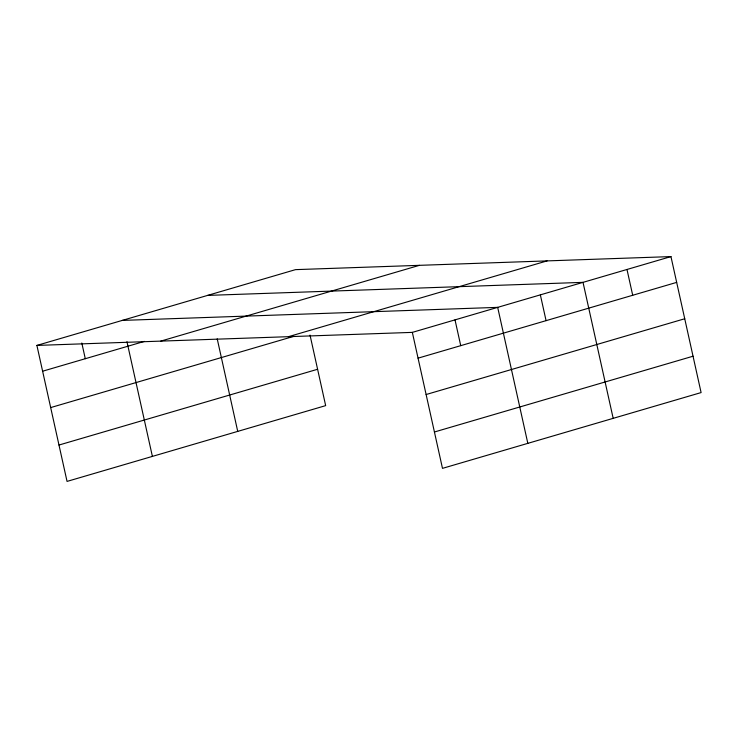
<?xml version="1.0" encoding="UTF-8"?>
<svg xmlns="http://www.w3.org/2000/svg" width="738" height="738" viewBox="0 0 738 738"><rect width="100%" height="100%" fill="white"/><g stroke="black" fill="none" stroke-linecap="round" stroke-linejoin="round"><path stroke-width="1.11" d="M36.9 345.421L295.514 269.638L670.953 256.593L701.1 392.579L442.486 468.362L412.339 332.377L36.9 345.421L67.047 481.407L325.661 405.623L310.025 335.098M42.62 371.214L144.371 341.399M160.792 341.113L419.405 265.339M288.447 336.676L547.061 260.901M50.682 407.579L293.909 336.307M412.339 332.377L670.953 256.593M58.985 445.042L317.598 369.268M418.059 358.161L676.672 282.386M426.121 394.526L684.735 318.751M434.424 431.998L693.037 356.214M207.581 295.403L583.02 282.359L613.177 418.345M122.24 320.412L497.68 307.368L527.827 443.353M626.986 269.471L632.706 295.265M540.354 294.859L546.074 320.652M455.014 319.868L460.733 345.661M217.212 338.825L237.728 431.389M126.964 341.722L152.388 456.398M81.807 343.004L85.285 358.705"/></g></svg>
